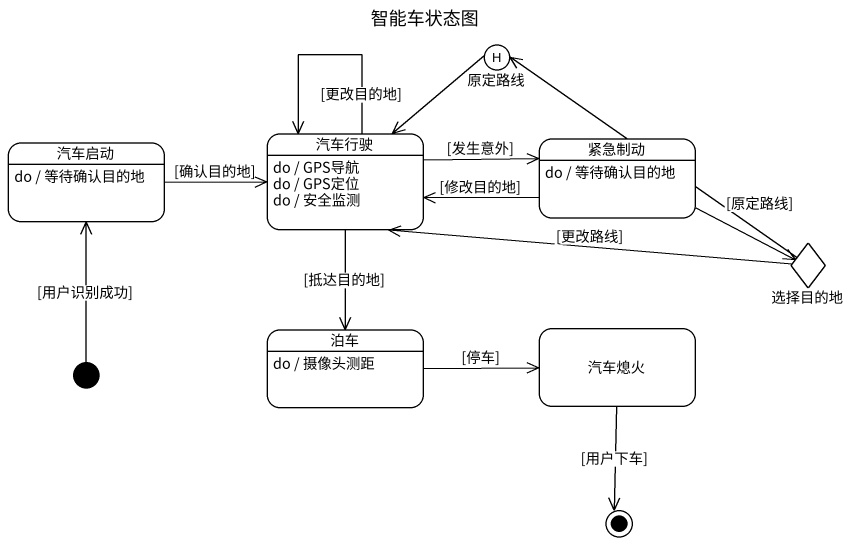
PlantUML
@startuml
title 智能车状态图
hide empty description
state 原定路线 <<history>>
state 汽车启动
汽车启动 : do / 等待确认目的地
state 汽车行驶
汽车行驶 : do / GPS导航
汽车行驶 : do / GPS定位
汽车行驶 : do / 安全监测
state 紧急制动
紧急制动 : do / 等待确认目的地
state 选择目的地 <<choice>>
state 泊车
泊车 : do / 摄像头测距
state 汽车熄火
[*] -up-> 汽车启动 : [用户识别成功]
原定路线 --> 汽车行驶
汽车启动 -right-> 汽车行驶 : [确认目的地]
汽车行驶 --> 汽车行驶 : [更改目的地]
汽车行驶 -right-> 紧急制动 : [发生意外]
汽车行驶 --> 泊车 : [抵达目的地]
紧急制动 -left-> 汽车行驶 : [修改目的地]
紧急制动 -right-> 选择目的地
选择目的地 -up-> 原定路线 : [原定路线]
选择目的地 -left-> 汽车行驶 : [更改路线]
泊车 -right-> 汽车熄火 : [停车]
汽车熄火 --> [*] : [用户下车]
@enduml
